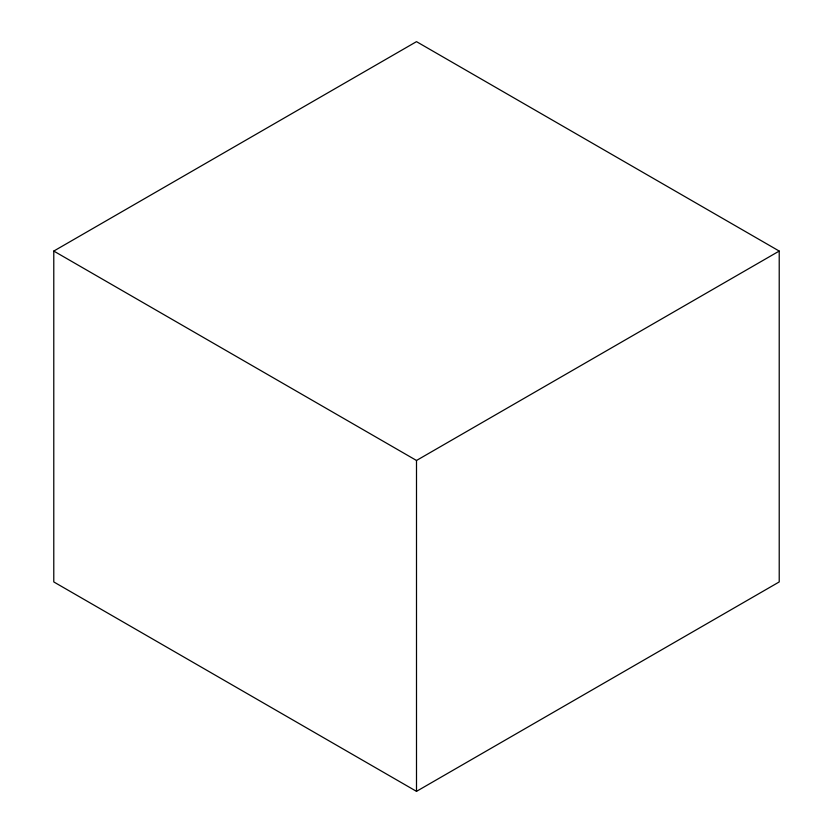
<?xml version="1.0" encoding="UTF-8"?>
<svg xmlns="http://www.w3.org/2000/svg" width="833" height="833" viewBox="0 0 833 833"><rect width="100%" height="100%" fill="white"/><g stroke="black" fill="none" stroke-linecap="round" stroke-linejoin="round"><path stroke-width="1.25" d="M53.781 251.066L416.5 41.65L779.219 251.066L779.219 581.934L416.5 791.35L53.781 581.934L53.781 251.066L416.5 460.472L779.219 251.066M416.5 460.472L416.5 791.35"/></g></svg>
